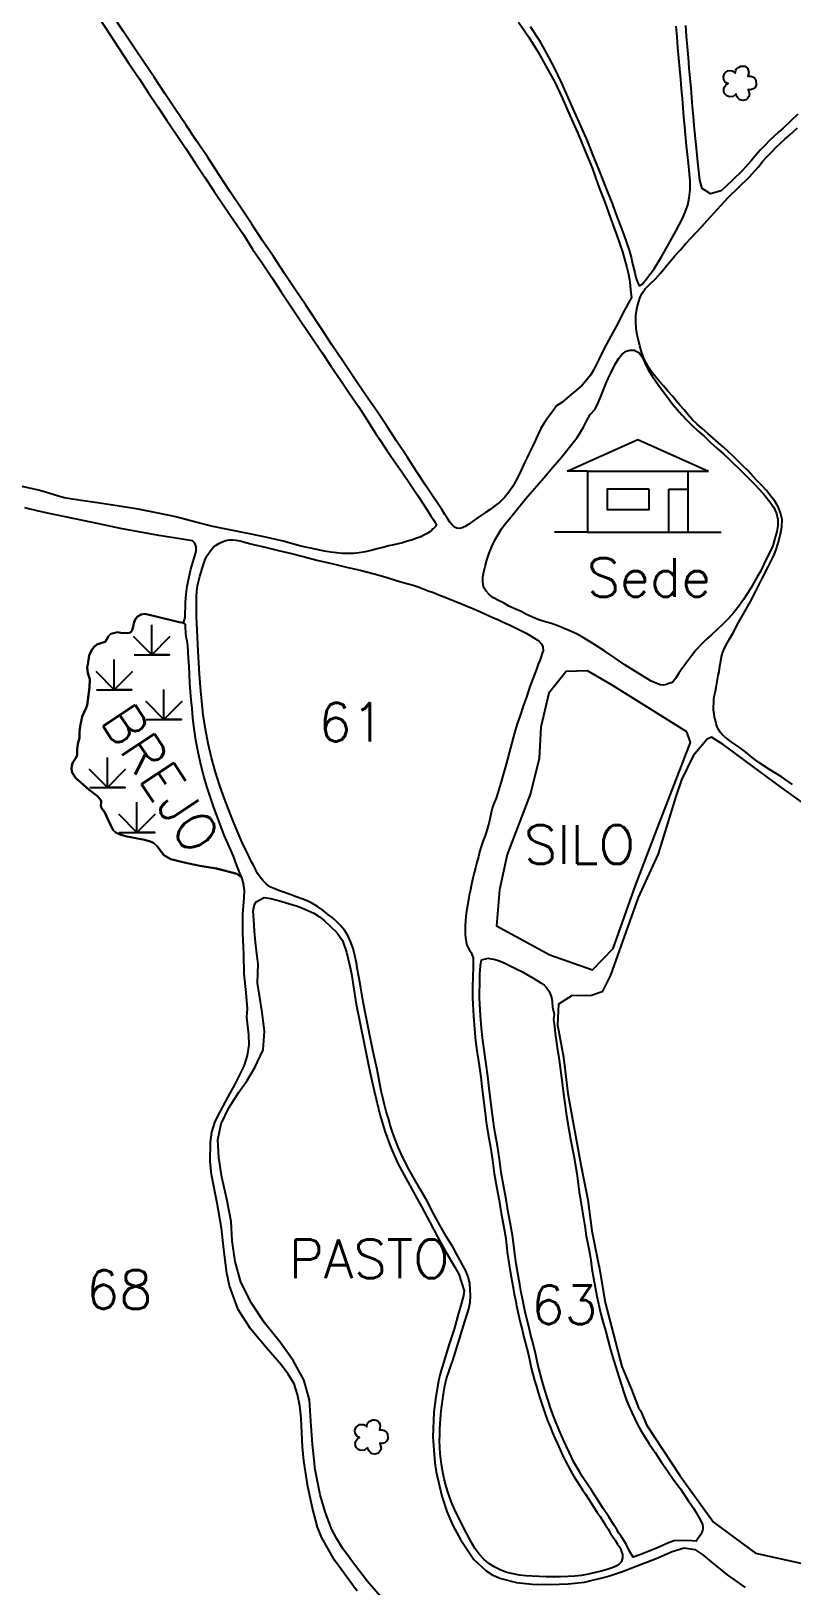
# Model space of a CAD drawing. Extents: x 753852 to 757564, y 7817516 to 7820141.
# Drawn here: x 754925 to 755244, y 7818478 to 7819131 of the extents above; entities that cross this region are included whole.
import ezdxf

# ---------------------------------------------------------------- set-up
doc = ezdxf.new("R2010")
doc.units = 0
doc.header["$MEASUREMENT"] = 0
doc.linetypes.add('CONTINUO', pattern=[0])
for name, color, linetype in [('0114000435', 1, 'Continuous'), ('_SIMBOLO ARVORE', 118, 'Continuous'), ('_SIMBOLO BREJO', 118, 'Continuous'), ('SEDE', 7, 'Continuous'), ('SILO', 7, 'Continuous'), ('TEXTO_NUN_TAL', 7, 'Continuous')]:
    doc.layers.add(name, color=color, linetype=linetype)
for name, color, linetype, lineweight in [('0114000435056', 5, 'Continuous', 25), ('0114000435058', 5, 'Continuous', 25), ('0114000435059', 5, 'Continuous', 25), ('0114000435060', 5, 'Continuous', 25), ('0114000435061', 5, 'Continuous', 25), ('0114000435062', 5, 'Continuous', 25), ('0114000435063', 5, 'Continuous', 25), ('0114000435068', 5, 'Continuous', 25), ('BREJO', 7, 'Continuous', 25), ('TEXTO_DIVERSOS', 7, 'Continuous', 5)]:
    doc.layers.add(name, color=color, linetype=linetype, lineweight=lineweight)
doc.styles.add('ROMANS', font='romans')
doc.styles.add('Simplex', font='simplex.shx')

# ---------------------------------------------------------------- blocks, each defined once
blk = doc.blocks.new('hgty')
at = {"color": 7, "linetype": 'Continuous'}
for p, q in [((730210.3029, 7819691.0891), (730210.4666, 7819691.162)), ((730210.4666, 7819691.162), (730210.6302, 7819691.0891)), ((730210.3504, 7819691.0891), (730210.3029, 7819691.0891)), ((730210.3504, 7819691.0891), (730210.3504, 7819690.9481)), ((730210.3504, 7819691.0891), (730210.5827, 7819691.0891)), ((730210.5827, 7819690.9481), (730210.5827, 7819691.0891)), ((730210.5827, 7819691.0891), (730210.6302, 7819691.0891)), ((730210.5378, 7819690.9481), (730210.5378, 7819691.0472)), ((730210.5378, 7819691.0472), (730210.5827, 7819691.0472)), ((730210.3504, 7819690.9481), (730210.2739, 7819690.9481)), ((730210.3504, 7819690.9481), (730210.5827, 7819690.9481)), ((730210.5827, 7819690.9481), (730210.6593, 7819690.9481))]:
    blk.add_line(p, q, dxfattribs=at)
blk.add_lwpolyline([(730210.4929, 7819691.0472), (730210.3954, 7819691.0472), (730210.3954, 7819691.0007), (730210.4929, 7819691.0007)], close=True, dxfattribs=at)

msp = doc.modelspace()

# ---------------------------------------------------------------- linework, layer by layer
at = {"layer": '0114000435', "linetype": 'ByBlock'}
for points in [[(755246.92, 7819096.22), (755244.09, 7819093.42), (755240.82, 7819090.39), (755238.86, 7819088.63), (755236.99, 7819086.91), (755235.1, 7819085.13), (755233.18, 7819083.17), (755231.16, 7819081.11), (755229.12, 7819078.86), (755227.36, 7819076.66), (755223.56, 7819072.45), (755219.39, 7819068.37), (755214.81, 7819063.94), (755210.23, 7819062.74), (755206.78, 7819064.99), (755205.73, 7819068.41), (755204.98, 7819076), (755204.18, 7819083.28), (755203.45, 7819091.28), (755203.08, 7819095.4), (755202.7, 7819099.26), (755202.42, 7819103.16), (755202.09, 7819107.16), (755201.76, 7819111.3), (755201.35, 7819115.65), (755200.95, 7819120.06), (755200.53, 7819124.55), (755200.16, 7819129.04), (755199.84, 7819133.43)], [(755072.5, 7818472.05), (755066.01, 7818479.54), (755060.58, 7818486.69), (755055.84, 7818493.14), (755053.08, 7818497.48), (755050.9, 7818501.64), (755048.21, 7818508.75), (755046.18, 7818515.89), (755044.65, 7818522.91), (755043.93, 7818527.22), (755043.69, 7818529.31), (755042.83, 7818537.07), (755042.24, 7818546.83), (755041.59, 7818555.8), (755039.3, 7818564.25), (755034.79, 7818572.41), (755029.19, 7818580.19), (755022.68, 7818588.22), (755017.23, 7818596.51), (755012.72, 7818605.27), (755010.36, 7818614), (755009.1, 7818622.63), (755008.71, 7818630.86), (755006.87, 7818640.22), (755004.76, 7818649.39), (755003.53, 7818657.74), (755003.03, 7818665.11), (755004.42, 7818671.83), (755007.75, 7818678.62), (755011.93, 7818685.23), (755015.36, 7818690.12), (755018.69, 7818695.59), (755022.11, 7818702.95), (755022.75, 7818710.81), (755021.7, 7818718.64), (755020.65, 7818725.83), (755019.75, 7818730.93), (755020.05, 7818739.08), (755019.61, 7818742.15), (755018.92, 7818748.14), (755018.55, 7818752.81), (755018.17, 7818757.57), (755017.98, 7818761.4), (755018.57, 7818764.01), (755019.23, 7818765.15), (755022.58, 7818766.97), (755025.42, 7818766.57), (755029.62, 7818765.41), (755031.86, 7818764.8), (755036.58, 7818763.27), (755038.73, 7818762.52), (755043.52, 7818760.37), (755045.81, 7818758.83), (755047.8, 7818757.27), (755053.18, 7818752.23), (755055.49, 7818748.96), (755057.22, 7818744.02), (755058.64, 7818738.08), (755059.3, 7818734.85), (755060.24, 7818728.46), (755061.31, 7818722.14), (755064.64, 7818705.61), (755065.32, 7818702.11), (755066.61, 7818695.77), (755067.28, 7818692.57), (755068.8, 7818685.7), (755070.54, 7818678.77), (755071.36, 7818675.29), (755073.33, 7818668.77), (755075.78, 7818661.96), (755078.81, 7818655.16), (755082.11, 7818648.99), (755085.42, 7818643.08), (755088.86, 7818636.81), (755092.2, 7818630.54), (755095.51, 7818624.35), (755099.01, 7818618.03), (755102.68, 7818611.59), (755104.42, 7818608.69), (755106.66, 7818601.7), (755106.42, 7818599.76), (755105.18, 7818595.08), (755104.34, 7818592.22), (755102.43, 7818585.61), (755100.42, 7818579.24), (755097.58, 7818569.94), (755096.63, 7818566.83), (755095.83, 7818563.65), (755094.79, 7818557.17), (755093.98, 7818550.73), (755093.47, 7818540.25), (755094.39, 7818529.38), (755094.95, 7818525.61), (755097.27, 7818515.38), (755099.42, 7818508.99), (755101.85, 7818503.04), (755105.06, 7818497.19), (755110.77, 7818488.68), (755115.87, 7818484.04), (755118.78, 7818482.23), (755122.03, 7818480.75), (755128.67, 7818479.06), (755135.3, 7818478.42), (755142.8, 7818478.27), (755150.46, 7818478.59), (755157.24, 7818479.27), (755166.99, 7818481.55), (755173.23, 7818483.74), (755179.05, 7818485.89), (755187.34, 7818489.11), (755194.09, 7818492.09), (755199.23, 7818493.7), (755203.72, 7818493.01), (755207.04, 7818490.7), (755210.55, 7818487.71), (755217.32, 7818482.37), (755224.86, 7818476.97)]]:
    msp.add_lwpolyline(points, dxfattribs=at)
at = {"layer": '0114000435056'}
msp.add_lwpolyline([(755282.66, 7818782.62), (755240.26, 7818813.01), (755215.65, 7818831.27), (755210.64, 7818834.37), (755208.9, 7818833.51), (755202.99, 7818826.57), (755198.11, 7818816.48), (755195.61, 7818809.4), (755188.26, 7818785.36), (755179.84, 7818767.05), (755168.17, 7818734.4), (755164.75, 7818727.37), (755159.79, 7818725.61), (755152.12, 7818725.76), (755146.37, 7818722.17), (755145.86, 7818713.51), (755148.41, 7818699.83), (755150.31, 7818684.55), (755155.7, 7818654.66), (755158.65, 7818639.98), (755160.3, 7818626.83), (755163.3, 7818612.2), (755163.42, 7818611.71), (755166.03, 7818596.81), (755173.01, 7818569.88), (755177.08, 7818560.16), (755179.95, 7818552.56), (755180.91, 7818551.04), (755183.32, 7818545.31), (755197.35, 7818523.99), (755211.45, 7818504.46), (755229.24, 7818491.37), (755249.51, 7818486.86)], dxfattribs=at)
at = {"layer": '0114000435058'}
msp.add_lwpolyline([(755134.43, 7819133.07), (755138.15, 7819127.32), (755141.33, 7819121.76), (755144.4, 7819115.92), (755147.58, 7819109.29), (755150.29, 7819103.17), (755152.91, 7819097.21), (755155.64, 7819091.28), (755158.33, 7819085.03), (755160.85, 7819078.59), (755163.7, 7819071.66), (755166.25, 7819065.25), (755168.88, 7819058.68), (755170.09, 7819055.38), (755171.32, 7819052.05), (755172.54, 7819048.8), (755173.75, 7819045.55), (755174.92, 7819042.3), (755176.02, 7819039.09), (755176.86, 7819036.1), (755177.45, 7819033.36), (755178, 7819031.19), (755178.37, 7819029.61), (755178.75, 7819028.17), (755179.18, 7819026.7), (755179.7, 7819025.37), (755180.26, 7819024.03), (755181.47, 7819024.76), (755182.98, 7819026.47), (755186.51, 7819031.22), (755189.8, 7819036.47), (755192.74, 7819041.72), (755195.67, 7819047), (755198.5, 7819052.33), (755199.65, 7819055.05), (755200.68, 7819057.96), (755201.35, 7819061.03), (755201.74, 7819064.47), (755201.73, 7819068.2), (755201, 7819075.59), (755200.2, 7819082.88), (755199.47, 7819090.92), (755199.1, 7819095.02), (755198.72, 7819098.92), (755198.43, 7819102.85), (755198.11, 7819106.83), (755197.77, 7819110.95), (755197.37, 7819115.29), (755196.97, 7819119.69), (755196.55, 7819124.2), (755196.17, 7819128.73), (755195.85, 7819133.17)], dxfattribs=at)
at = {"layer": '0114000435059'}
msp.add_lwpolyline([(754953.32, 7819136.36), (754957.53, 7819130.02), (754961.5, 7819123.92), (754965.72, 7819117.49), (754969.95, 7819111.21), (754973.85, 7819105.33), (754977.81, 7819099.27), (754981.69, 7819093.58), (754985.61, 7819087.8), (754989.65, 7819081.74), (754993.59, 7819075.7), (754997.47, 7819069.85), (755001.61, 7819063.77), (755005.61, 7819057.67), (755009.8, 7819051.49), (755013.81, 7819045.62), (755017.65, 7819039.52), (755021.84, 7819033.5), (755025.77, 7819027.56), (755029.78, 7819021.58), (755033.92, 7819015.21), (755038.16, 7819008.86), (755042.68, 7819002.39), (755046.9, 7818995.94), (755050.72, 7818990.16), (755054.76, 7818984.26), (755058.51, 7818978.85), (755062.29, 7818973.29), (755066.05, 7818967.4), (755067.89, 7818964.49), (755069.52, 7818961.92), (755071.04, 7818959.63), (755074.01, 7818955.16), (755077.1, 7818950.59), (755080.41, 7818945.9), (755083.66, 7818941.06), (755086.99, 7818936.12), (755090.01, 7818931.53), (755092.62, 7818927.43), (755093.73, 7818925.77), (755094.51, 7818924.56), (755094.99, 7818923.5), (755094.69, 7818922.98), (755093.98, 7818922.27), (755093.51, 7818921.89), (755092.98, 7818921.29), (755092.28, 7818920.68), (755091.17, 7818919.95), (755089.74, 7818919.2), (755088.38, 7818918.54), (755086.8, 7818917.97), (755084.94, 7818917.3), (755082.83, 7818916.72), (755080.69, 7818916.07), (755078.87, 7818915.66), (755077.08, 7818915.2), (755075.03, 7818914.73), (755072.47, 7818914.14), (755070.04, 7818913.54), (755067.56, 7818912.88), (755065.03, 7818912.28), (755062.49, 7818911.79), (755060.1, 7818911.57), (755057.74, 7818911.51), (755055.33, 7818911.6), (755052.98, 7818911.8), (755050.58, 7818912.12), (755047.91, 7818912.61), (755044.76, 7818913.25), (755037.96, 7818914.69), (755030.56, 7818916.7), (755022.59, 7818918.53), (755015.06, 7818920.06), (755007.94, 7818921.45), (755000.98, 7818922.85), (754993.31, 7818924.9), (754985.45, 7818926.92), (754977.33, 7818928.68), (754969.52, 7818930.13), (754961.66, 7818931.45), (754953.52, 7818932.67), (754945.57, 7818933.84), (754941.92, 7818934.39), (754938.49, 7818935.01), (754935.09, 7818935.97), (754931.54, 7818937.09), (754927.74, 7818938.11), (754919.61, 7818939.94)], dxfattribs=at)
at = {"layer": '0114000435060'}
msp.add_lwpolyline([(755129.52, 7819134.88), (755133.8, 7819128.63), (755137.78, 7819122.28), (755141.44, 7819115.71), (755144.73, 7819109.65), (755147.84, 7819103.09), (755151.07, 7819095.64), (755154.45, 7819088.17), (755157.62, 7819080.71), (755160.47, 7819073.66), (755163.03, 7819066.3), (755165.81, 7819059.18), (755168.22, 7819052.47), (755170.78, 7819045.64), (755173.28, 7819038.35), (755175.09, 7819031.78), (755175.74, 7819029.01), (755176.22, 7819026.54), (755176.49, 7819024.19), (755176.61, 7819022.42), (755177.04, 7819019.2), (755175.73, 7819016.97), (755174.61, 7819014.87), (755173.55, 7819012.83), (755171.28, 7819008.2), (755168.32, 7819002.88), (755165.6, 7818997.77), (755163.24, 7818993.04), (755161.05, 7818988.6), (755159.77, 7818986.53), (755158.15, 7818984.4), (755156.23, 7818982.36), (755154.05, 7818980.41), (755151.86, 7818978.52), (755149.7, 7818976.76), (755147.68, 7818975.09), (755145.45, 7818973.58), (755143.9, 7818971.35), (755142.09, 7818969.06), (755140.43, 7818966.57), (755138.96, 7818964.03), (755137.68, 7818961.5), (755136.52, 7818958.98), (755135.36, 7818956.54), (755134.15, 7818954.07), (755132.96, 7818951.6), (755131.79, 7818949.09), (755130.63, 7818946.63), (755129.5, 7818944.23), (755128.3, 7818941.88), (755126.96, 7818939.54), (755125.45, 7818937.27), (755123.7, 7818935.14), (755121.68, 7818933.2), (755119.63, 7818931.54), (755117.6, 7818930.11), (755115.62, 7818928.74), (755113.6, 7818927.38), (755111.74, 7818926.15), (755110.11, 7818924.99), (755108.64, 7818923.92), (755107.1, 7818922.95), (755105.88, 7818922.35), (755104.65, 7818922.12), (755103.63, 7818922.22), (755102.66, 7818922.63), (755101.56, 7818923.57), (755100.64, 7818924.79), (755099.62, 7818926.26), (755098.5, 7818927.99), (755097.21, 7818930.06), (755095.57, 7818932.58), (755093.76, 7818935.27), (755092.1, 7818937.69), (755090.4, 7818940.26), (755086.59, 7818946.05), (755082.64, 7818952.12), (755078.36, 7818958.66), (755074.29, 7818964.94), (755070.06, 7818971.23), (755065.25, 7818978.22), (755060.61, 7818985.08), (755055.73, 7818992.32), (755051.07, 7818999.3), (755046.65, 7819005.99), (755040.05, 7819015.93), (755035.65, 7819022.47), (755031.18, 7819029.21), (755026.43, 7819036.33), (755021.76, 7819043.24), (755017.43, 7819049.93), (755012.86, 7819056.74), (755008.27, 7819063.62), (755003.45, 7819070.88), (754998.75, 7819078.21), (754994.17, 7819085.01), (754989.79, 7819091.58), (754985.32, 7819098.21), (754980.79, 7819104.93), (754976.25, 7819111.7), (754972.13, 7819117.95), (754967.83, 7819124.33), (754963.27, 7819131.07), (754958.62, 7819138.12)], dxfattribs=at)
at = {"layer": '0114000435061'}
msp.add_lwpolyline([(755010.76, 7818917.19), (755012.41, 7818916.82), (755014.23, 7818916.35), (755018.15, 7818915.38), (755023, 7818914.19), (755028.58, 7818912.85), (755034.08, 7818911.58), (755039.47, 7818910.17), (755044.75, 7818908.76), (755048.45, 7818907.89), (755052.12, 7818907.02), (755057.22, 7818905.88), (755062.99, 7818904.56), (755068.83, 7818903.02), (755074.23, 7818901.43), (755079.12, 7818899.94), (755083.11, 7818898.82), (755085.16, 7818898.23), (755087.31, 7818897.52), (755089.45, 7818896.78), (755091.6, 7818895.92), (755093.8, 7818895.1), (755095.99, 7818894.22), (755098.22, 7818893.32), (755100.6, 7818892.36), (755103.19, 7818891.34), (755107.98, 7818889.36), (755111.94, 7818887.69), (755115.35, 7818886.17), (755118.95, 7818884.57), (755120.79, 7818883.77), (755122.57, 7818883.01), (755124.33, 7818882.18), (755126.04, 7818881.42), (755127.7, 7818880.58), (755129.38, 7818879.78), (755131.06, 7818878.9), (755132.74, 7818878.01), (755134.4, 7818877.12), (755135.96, 7818876.18), (755137.33, 7818875.29), (755138.4, 7818874.47), (755139.14, 7818873.58), (755139.82, 7818872.38), (755139.9, 7818870.69), (755139.51, 7818869.61), (755139.11, 7818868.22), (755138.49, 7818866.64), (755137.84, 7818865.05), (755137.24, 7818863.33), (755135.83, 7818859.56), (755134.31, 7818855.67), (755132.97, 7818851.63), (755131.51, 7818847.46), (755130.17, 7818843.49), (755128.98, 7818840.01), (755127.81, 7818836.2), (755126.66, 7818832.01), (755125.42, 7818827.19), (755124.35, 7818823.04), (755123.24, 7818819.16), (755122.07, 7818815.13), (755120.86, 7818811.02), (755120.14, 7818808.76), (755119.34, 7818806.82), (755118.65, 7818804.98), (755118.04, 7818802.69), (755117.57, 7818800.55), (755117.16, 7818798.65), (755116.67, 7818796.75), (755116.12, 7818794.74), (755115.35, 7818792.61), (755114.55, 7818790.53), (755113.79, 7818788.46), (755113.17, 7818786.19), (755112.63, 7818784.08), (755112.01, 7818781.67), (755111.41, 7818779.42), (755110.89, 7818777.4), (755110.34, 7818775.11), (755109.79, 7818772.63), (755109.3, 7818770.22), (755108.82, 7818768.01), (755108.43, 7818765.96), (755108.04, 7818763.66), (755107.7, 7818761.23), (755107.42, 7818759.13), (755107.17, 7818757.14), (755107.08, 7818755.21), (755107.08, 7818753.42), (755107.15, 7818751.67), (755107.27, 7818749.97), (755107.46, 7818748.39), (755107.8, 7818746.95), (755108.42, 7818745.79), (755108.95, 7818744.8), (755109.58, 7818743.83), (755110.06, 7818742.71), (755110.44, 7818741.56), (755110.52, 7818740.11), (755110.48, 7818738.38), (755110.39, 7818736.62), (755110.28, 7818734.9), (755110.27, 7818732.76), (755110.24, 7818730.21), (755110.17, 7818727.46), (755110.14, 7818724.75), (755110.25, 7818722.09), (755110.55, 7818717.13), (755111.03, 7818711.84), (755111.48, 7818706.58), (755112.17, 7818701.64), (755112.91, 7818696.44), (755113.63, 7818691.53), (755114.19, 7818686.29), (755114.88, 7818680.83), (755115.58, 7818675.27), (755115.97, 7818672.59), (755116.32, 7818670.06), (755116.71, 7818667.37), (755117.7, 7818662.07), (755118.56, 7818656.62), (755119.26, 7818650.94), (755120.32, 7818645.55), (755121.43, 7818639.61), (755122.27, 7818634.26), (755123.25, 7818629.14), (755124.18, 7818623.64), (755124.82, 7818617.95), (755125.6, 7818612.58), (755126.02, 7818609.99), (755126.43, 7818607.59), (755126.81, 7818605.28), (755127.21, 7818602.91), (755127.74, 7818600.32), (755128.21, 7818597.82), (755128.69, 7818595.34), (755129.2, 7818592.83), (755129.76, 7818590.32), (755130.42, 7818587.88), (755131.06, 7818585.42), (755131.67, 7818582.81), (755132.32, 7818580.13), (755133.03, 7818577.42), (755133.72, 7818574.76), (755134.29, 7818572.04), (755134.88, 7818569.33), (755135.51, 7818566.68), (755136.27, 7818564.03), (755137.07, 7818561.45), (755137.84, 7818558.88), (755138.62, 7818556.31), (755139.42, 7818553.76), (755140.26, 7818551.18), (755141.12, 7818548.72), (755142.02, 7818546.43), (755142.91, 7818544.2), (755143.81, 7818541.96), (755144.83, 7818539.68), (755145.91, 7818537.38), (755147.01, 7818534.91), (755148.05, 7818532.56), (755149.13, 7818530.37), (755150.2, 7818528.3), (755151.41, 7818526.14), (755152.7, 7818523.94), (755153.94, 7818521.91), (755155.21, 7818519.99), (755156.48, 7818518.08), (755157.7, 7818516.2), (755158.91, 7818514.3), (755160.15, 7818512.33), (755161.4, 7818510.4), (755162.62, 7818508.55), (755163.8, 7818506.76), (755164.96, 7818505), (755166.08, 7818503.2), (755167.18, 7818501.5), (755168.26, 7818499.72), (755169.23, 7818498.22), (755170.16, 7818496.85), (755171.21, 7818495.26), (755171.99, 7818494.07), (755172.54, 7818492.99), (755172.88, 7818492.01), (755173.21, 7818490.91), (755173.29, 7818489.5), (755172.85, 7818487.91), (755171.63, 7818486.56), (755170.37, 7818485.87), (755168.55, 7818485.12), (755166.79, 7818484.51), (755164.34, 7818483.84), (755161.88, 7818483.26), (755159.01, 7818482.62), (755156.04, 7818482.07), (755153.2, 7818481.69), (755150.31, 7818481.54), (755147.2, 7818481.48), (755144.15, 7818481.5), (755141.22, 7818481.53), (755138.15, 7818481.6), (755135.24, 7818481.69), (755132.65, 7818481.89), (755129.98, 7818482.19), (755127.33, 7818482.7), (755124.67, 7818483.32), (755122.05, 7818484.25), (755119.51, 7818485.5), (755117.1, 7818487.06), (755114.91, 7818488.87), (755112.97, 7818490.94), (755111.34, 7818493.22), (755109.91, 7818495.68), (755108.49, 7818498.31), (755106.98, 7818501.05), (755105.48, 7818503.99), (755104.06, 7818506.9), (755102.62, 7818509.95), (755101.25, 7818513.17), (755100.12, 7818516.41), (755099.14, 7818519.45), (755098.32, 7818522.7), (755097.6, 7818526.21), (755097.04, 7818529.85), (755096.64, 7818533.12), (755096.38, 7818536.02), (755096.35, 7818538.65), (755096.43, 7818541.17), (755096.47, 7818543.84), (755096.82, 7818549.55), (755097.13, 7818552.33), (755097.54, 7818555.24), (755097.97, 7818558.41), (755098.48, 7818561.67), (755099.27, 7818564.81), (755100.25, 7818567.68), (755101.08, 7818570.15), (755101.88, 7818572.44), (755103.56, 7818577.85), (755105.25, 7818583.35), (755106.93, 7818588.72), (755107.82, 7818591.38), (755108.58, 7818594.1), (755109.14, 7818596.85), (755109.36, 7818599.59), (755109.25, 7818602.25), (755109, 7818604.94), (755108.38, 7818607.55), (755107.37, 7818610.02), (755106.11, 7818612.38), (755104.82, 7818614.75), (755103.49, 7818617.18), (755102.01, 7818619.81), (755099.29, 7818624.41), (755096.46, 7818629.29), (755093.96, 7818633.87), (755091.07, 7818639.31), (755088.09, 7818644.61), (755085.36, 7818649.33), (755082.73, 7818654.04), (755080.17, 7818659.25), (755078.93, 7818662.07), (755077.74, 7818664.95), (755076.72, 7818667.92), (755075.76, 7818670.93), (755074.83, 7818674.06), (755073.93, 7818676.98), (755073.19, 7818679.89), (755072.5, 7818682.77), (755071.8, 7818685.66), (755071.18, 7818688.61), (755070.06, 7818694.66), (755068.74, 7818700.83), (755067.63, 7818706.13), (755066.43, 7818711.82), (755065.16, 7818718.07), (755063.95, 7818724.73), (755062.94, 7818730.72), (755062.35, 7818733.66), (755061.77, 7818736.63), (755061.42, 7818739.52), (755060.67, 7818742.58), (755059.93, 7818745.56), (755058.93, 7818748.48), (755057.69, 7818751.05), (755056.29, 7818753.21), (755054.62, 7818755.24), (755052.85, 7818757), (755051.1, 7818758.58), (755049.27, 7818760.04), (755047.22, 7818761.6), (755045.01, 7818763.13), (755042.88, 7818764.39), (755040.67, 7818765.51), (755038.35, 7818766.47), (755036.07, 7818767.24), (755033.56, 7818768.2), (755031.17, 7818769.03), (755029.05, 7818769.82), (755027.01, 7818770.58), (755025, 7818771.49), (755023.44, 7818772.71), (755022.09, 7818773.92), (755020.85, 7818775.53), (755019.8, 7818777.06), (755019.02, 7818778.56), (755018.17, 7818780.23), (755017.43, 7818781.74), (755016.52, 7818783.43), (755015.83, 7818785), (755013.65, 7818789.37), (755011.2, 7818794.97), (755008.98, 7818800.4), (755007.97, 7818803.03), (755005.93, 7818808.38), (755003.9, 7818813.89), (755002.07, 7818819.62), (755000.4, 7818825.64), (754999, 7818831.76), (754997.85, 7818837.75), (754996.94, 7818843.71), (754996.3, 7818849.41), (754995.77, 7818855.45), (754995.43, 7818860.85), (754995.09, 7818865.58), (754994.88, 7818870.51), (754994.54, 7818876.42), (754994.25, 7818882.33), (754994.15, 7818885.14), (754994.1, 7818887.89), (754994.07, 7818890.7), (754994.11, 7818893.4), (754994.25, 7818895.76), (754994.56, 7818898.03), (754995.05, 7818900.19), (754995.55, 7818902.01), (754996.04, 7818903.67), (754996.47, 7818905.29), (754997.03, 7818906.94), (754997.65, 7818908.56), (754998.37, 7818910.27), (754999.25, 7818911.77), (755000.24, 7818913.16), (755001.32, 7818914.28), (755002.33, 7818915.11), (755003.5, 7818915.81), (755004.87, 7818916.47), (755006.48, 7818916.99), (755007.82, 7818917.29), (755009.37, 7818917.3)], close=True, dxfattribs=at)
at = {"layer": '0114000435062'}
msp.add_lwpolyline([(755244.69, 7818814.54), (755240.06, 7818817.64), (755235.11, 7818820.84), (755230.64, 7818823.79), (755227.77, 7818825.88), (755225.12, 7818828.1), (755222.27, 7818830.22), (755219.01, 7818832.47), (755216.37, 7818834.43), (755215.23, 7818835.48), (755214.39, 7818836.52), (755213.67, 7818837.61), (755213.11, 7818838.76), (755212.64, 7818840.03), (755212.3, 7818841.37), (755212, 7818842.77), (755211.75, 7818844.19), (755211.56, 7818845.68), (755211.53, 7818847.2), (755211.62, 7818848.72), (755211.72, 7818850.3), (755211.9, 7818851.96), (755212.33, 7818853.68), (755212.67, 7818855.25), (755212.98, 7818856.88), (755213.25, 7818858.55), (755213.54, 7818860.24), (755213.86, 7818861.8), (755214.1, 7818863.4), (755214.31, 7818864.94), (755214.58, 7818866.39), (755214.92, 7818868.21), (755215.43, 7818870.03), (755216.11, 7818871.84), (755217.25, 7818873.86), (755218.37, 7818875.81), (755219.63, 7818877.94), (755222.09, 7818882.57), (755224.63, 7818887.18), (755227.05, 7818891.43), (755229.44, 7818895.97), (755232, 7818901.03), (755234.5, 7818906.02), (755237, 7818911.07), (755238.03, 7818913.71), (755238.84, 7818916.51), (755239.66, 7818919.66), (755240.21, 7818922.8), (755240.33, 7818925.79), (755239.69, 7818928.59), (755238.68, 7818931.2), (755237.3, 7818933.5), (755235.68, 7818935.71), (755233.77, 7818937.97), (755231.81, 7818940.14), (755230, 7818942.03), (755228.08, 7818944.08), (755226.04, 7818946.24), (755224.06, 7818948.26), (755221.95, 7818950.3), (755219.73, 7818952.43), (755217.64, 7818954.4), (755215.69, 7818956.25), (755213.61, 7818958.1), (755211.44, 7818959.97), (755209.09, 7818961.98), (755206.73, 7818964.05), (755204.64, 7818965.95), (755202.71, 7818967.78), (755200.84, 7818969.81), (755199.12, 7818971.89), (755197.51, 7818973.79), (755195.88, 7818975.74), (755194.23, 7818977.7), (755192.34, 7818979.81), (755190.45, 7818981.99), (755188.84, 7818983.88), (755187.39, 7818985.48), (755185.95, 7818987.27), (755184.44, 7818989.46), (755183.15, 7818991.69), (755182.14, 7818993.9), (755181.24, 7818996.38), (755180.48, 7818998.88), (755179.94, 7819001.16), (755179.45, 7819003.44), (755179.04, 7819006.12), (755178.86, 7819008.89), (755178.92, 7819011.49), (755179.25, 7819014.34), (755179.91, 7819017.11), (755180.68, 7819019.23), (755181.59, 7819020.96), (755182.83, 7819022.78), (755184.89, 7819024.87), (755187.1, 7819027.05), (755189.17, 7819029.35), (755191.16, 7819031.7), (755195.25, 7819036.66), (755197.45, 7819039.11), (755199.78, 7819041.69), (755202.12, 7819044.18), (755204.4, 7819046.58), (755206.67, 7819049.02), (755208.84, 7819051.45), (755213.17, 7819056.27), (755217.67, 7819061.14), (755222.18, 7819065.5), (755226.45, 7819069.68), (755230.41, 7819074.07), (755232.17, 7819076.26), (755234.07, 7819078.37), (755236.03, 7819080.36), (755237.9, 7819082.27), (755239.72, 7819083.98), (755241.55, 7819085.67), (755243.52, 7819087.44), (755246.85, 7819090.53)], dxfattribs=at)
at = {"layer": '0114000435063'}
msp.add_lwpolyline([(755116.81, 7818741.44), (755118.04, 7818741.26), (755119.1, 7818741.06), (755120.17, 7818740.78), (755121.36, 7818740.37), (755123.17, 7818739.63), (755127.19, 7818737.69), (755129.1, 7818736.77), (755130.9, 7818735.86), (755132.6, 7818734.96), (755135.98, 7818732.96), (755138.9, 7818731.17), (755140.29, 7818730.12), (755141.44, 7818728.91), (755142.22, 7818727.76), (755142.87, 7818726.48), (755143.34, 7818724.97), (755143.65, 7818723.18), (755143.85, 7818720.91), (755144.45, 7818717.99), (755144.28, 7818715.65), (755144.61, 7818712.79), (755144.98, 7818709.85), (755145.29, 7818706.9), (755145.81, 7818703.78), (755146.3, 7818700.61), (755146.75, 7818697.61), (755147.18, 7818694.38), (755147.57, 7818691.2), (755148.73, 7818682.43), (755149.1, 7818679.43), (755149.58, 7818676.13), (755150.09, 7818672.74), (755151.4, 7818665.48), (755152.72, 7818658.38), (755153.98, 7818650.95), (755155.07, 7818643.28), (755156.36, 7818635.54), (755157.49, 7818628.04), (755158.01, 7818624.69), (755158.64, 7818621.43), (755159.34, 7818617.97), (755159.91, 7818614.6), (755160.41, 7818610.98), (755161.03, 7818607), (755161.75, 7818603.14), (755162.46, 7818599.43), (755164.04, 7818592.49), (755164.95, 7818588.83), (755166.13, 7818584.98), (755167.11, 7818581.24), (755168.05, 7818577.49), (755169.04, 7818574.02), (755171.04, 7818567.82), (755173.79, 7818558.9), (755174.8, 7818556), (755175.87, 7818553.34), (755177.12, 7818550.49), (755178.39, 7818547.85), (755179.62, 7818545.5), (755181.03, 7818543.01), (755182.41, 7818540.73), (755184.49, 7818537.38), (755186.93, 7818533.65), (755189.52, 7818529.84), (755192.14, 7818526.08), (755194.83, 7818522.12), (755197.59, 7818518.4), (755201.05, 7818513.27), (755202.22, 7818511.58), (755203.06, 7818510.27), (755203.93, 7818508.89), (755205.68, 7818506.03), (755206.37, 7818504.76), (755206.89, 7818503.49), (755207.1, 7818502.46), (755207.03, 7818501.61), (755206.84, 7818500.87), (755206.63, 7818500.2), (755206.16, 7818499.29), (755205.71, 7818498.71), (755204.22, 7818496.4), (755200.78, 7818496.73), (755194.91, 7818496.65), (755192.57, 7818495.79), (755188.24, 7818493.83), (755185.81, 7818492.8), (755180.51, 7818490.66), (755177.76, 7818489.67), (755176.21, 7818492.28), (755174.89, 7818494.98), (755174.58, 7818495.58), (755172.66, 7818498.52), (755171.73, 7818499.87), (755170.8, 7818501.31), (755169.72, 7818503.09), (755168.62, 7818504.8), (755167.49, 7818506.62), (755165.12, 7818510.2), (755162.67, 7818513.96), (755160.22, 7818517.82), (755158.99, 7818519.72), (755156.47, 7818523.53), (755155.27, 7818525.48), (755154.01, 7818527.62), (755152.85, 7818529.72), (755151.8, 7818531.73), (755150.77, 7818533.83), (755148.64, 7818538.63), (755147.55, 7818540.93), (755146.58, 7818543.13), (755144.81, 7818547.54), (755143.94, 7818549.76), (755143.11, 7818552.14), (755142.28, 7818554.67), (755141.49, 7818557.19), (755139.94, 7818562.33), (755139.14, 7818564.89), (755138.42, 7818567.44), (755137.8, 7818570), (755136.64, 7818575.45), (755135.23, 7818580.87), (755134.58, 7818583.51), (755133.97, 7818586.14), (755132.68, 7818591.03), (755132.14, 7818593.45), (755131.16, 7818598.39), (755130.69, 7818600.9), (755130.16, 7818603.46), (755128.56, 7818613.04), (755127.8, 7818618.33), (755127.15, 7818624.06), (755126.2, 7818629.67), (755125.23, 7818634.78), (755124.39, 7818640.11), (755123.26, 7818646.12), (755122.23, 7818651.42), (755121.53, 7818657.04), (755120.66, 7818662.58), (755119.67, 7818667.87), (755119.29, 7818670.49), (755118.56, 7818675.67), (755117.17, 7818686.64), (755116.61, 7818691.91), (755115.88, 7818696.87), (755114.46, 7818706.92), (755114.02, 7818712.1), (755113.54, 7818717.36), (755113.25, 7818722.24), (755113.14, 7818724.8), (755113.16, 7818727.4), (755113.23, 7818730.15), (755113.27, 7818732.73), (755113.28, 7818734.8), (755113.39, 7818736.45), (755113.48, 7818738.27), (755113.48, 7818738.5), (755113.97, 7818740.85), (755116.79, 7818741.44)], close=True, dxfattribs=at)
at = {"layer": '0114000435068', "linetype": 'ByBlock'}
msp.add_lwpolyline([(755061.68, 7818475.48), (755052.15, 7818488.53), (755046.76, 7818497.85), (755044.97, 7818502.33), (755042.9, 7818510.3), (755040.93, 7818519.41), (755039.24, 7818530.16), (755038.72, 7818536.13), (755038.06, 7818548.12), (755037.51, 7818553.35), (755036.56, 7818558.12), (755035.12, 7818562.57), (755032.72, 7818566.71), (755029.79, 7818570.42), (755023.36, 7818577.79), (755016.82, 7818585.64), (755011.65, 7818593.82), (755007.94, 7818603.81), (755006.9, 7818609.07), (755005.66, 7818619.02), (755004.56, 7818628.07), (755002.79, 7818638.52), (755000.38, 7818650.55), (754999.85, 7818655.97), (754999.97, 7818664.19), (755000.53, 7818668.38), (755001.9, 7818672.77), (755004.1, 7818676.95), (755006.29, 7818681.09), (755008.27, 7818684.76), (755010.18, 7818688.24), (755012.11, 7818691.93), (755014.11, 7818696.08), (755015.51, 7818700.61), (755016.25, 7818705.1), (755016.09, 7818709.32), (755015.29, 7818716.71), (755015.59, 7818720.18), (755015.05, 7818727.1), (755014.14, 7818734.9), (755013.99, 7818743.14), (755013.64, 7818751.94), (755013.59, 7818759.99), (755014.19, 7818766.89), (755014.23, 7818769.99), (755013.91, 7818772.93), (755013.13, 7818775.4), (755011.07, 7818776.97), (755002.55, 7818779.1), (754995.57, 7818780.26), (754988.86, 7818781.76), (754983.39, 7818783.03), (754980.37, 7818784.81), (754977.63, 7818788.55), (754976.08, 7818789.97), (754974.18, 7818790.6), (754972.22, 7818791.16), (754964.21, 7818792.75), (754962.07, 7818793.44), (754959.98, 7818794.42), (754959.14, 7818795.3), (754957.93, 7818797.55), (754956.76, 7818799.89), (754955.76, 7818802.39), (754954.98, 7818803.49), (754954.22, 7818804.5), (754953.85, 7818805.74), (754954.09, 7818806.93), (754954, 7818807.72), (754952.48, 7818809.59), (754948.98, 7818812.29), (754945.48, 7818815.27), (754943.38, 7818817.13), (754941.85, 7818819.55), (754941.52, 7818820.94), (754941.67, 7818822.4), (754942.1, 7818823.77), (754943.46, 7818825.86), (754943.88, 7818826.9), (754943.94, 7818829.16), (754944.27, 7818831.51), (754944.86, 7818834.11), (754944.96, 7818836.54), (754945.23, 7818839.06), (754945.72, 7818841.65), (754946.08, 7818842.99), (754947.69, 7818846.64), (754948.1, 7818847.88), (754949.16, 7818855.2), (754949.27, 7818858.81), (754948.39, 7818861.24), (754948.19, 7818863.72), (754948.39, 7818864.96), (754949, 7818868.74), (754950.16, 7818871.13), (754951.09, 7818872.35), (754952.2, 7818873.29), (754954.71, 7818874.16), (754955.69, 7818874.4), (754956.43, 7818875.5), (754957.12, 7818876.77), (754958.1, 7818877.79), (754960.91, 7818878.46), (754962.34, 7818878.18), (754965.08, 7818878.04), (754966.31, 7818878.37), (754967.11, 7818879.36), (754967.53, 7818880.75), (754967.79, 7818882.32), (754968.37, 7818883.82), (754969.33, 7818885.14), (754970.78, 7818885.99), (754972.34, 7818886.19), (754977.19, 7818885.04), (754986.88, 7818882.7), (754988.68, 7818882.45), (754989.39, 7818884.6), (754989.45, 7818890.96), (754989.75, 7818894.42), (754990.19, 7818897.86), (754991.78, 7818905.04), (754993.48, 7818910.6), (754993.93, 7818912.6), (754993.99, 7818914.32), (754993.46, 7818915.85), (754992.39, 7818916.9), (754988.02, 7818917.53), (754978.24, 7818919.14), (754962.16, 7818922.11), (754953.04, 7818923.97), (754932.12, 7818928.44), (754927.63, 7818929.36), (754921.93, 7818930.78)], dxfattribs=at)
at = {"layer": '_SIMBOLO ARVORE', "linetype": 'CONTINUO'}
for points in [[(755221.02, 7819104.73, 0), (755219.77, 7819103.68, 0), (755218.19, 7819103.5, 0), (755217.06, 7819103.94, 0), (755216.26, 7819104.72, 0), (755215.93, 7819105.63, 0), (755215.84, 7819106.96, 0), (755216.27, 7819107.8, 0), (755216.72, 7819108.42, 0), (755217.64, 7819109.04, 0), (755217.06, 7819109.22, 0), (755216.48, 7819109.69, 0), (755215.81, 7819110.75, 0), (755215.69, 7819112.02, 0), (755216.17, 7819113.33, 0), (755216.69, 7819113.8, 0), (755217.61, 7819114.37, 0), (755218.59, 7819114.5, 0), (755219.37, 7819114.39, 0), (755219.99, 7819114.1, 0), (755220.67, 7819113.5, 0), (755220.87, 7819114.65, 0), (755221.04, 7819115.11, 0), (755221.55, 7819115.75, 0), (755222.3, 7819116.03, 0), (755223.03, 7819116.36, 0), (755223.86, 7819116.43, 0), (755224.64, 7819116.32, 0), (755225.27, 7819115.98, 0), (755225.75, 7819115.48, 0), (755226.16, 7819114.66, 0), (755226.32, 7819113.75, 0), (755225.94, 7819112.14, 0), (755227.08, 7819112.16, 0), (755228.01, 7819111.93, 0), (755228.89, 7819111.23, 0), (755229.38, 7819110.67, 0), (755229.52, 7819108.45, 0), (755228.97, 7819107.45, 0), (755228.25, 7819106.79, 0), (755227.11, 7819106.49, 0), (755226.11, 7819106.57, 0), (755226.64, 7819104.5, 0), (755226.4, 7819103.61, 0), (755225.8, 7819102.77, 0), (755225.14, 7819102.24, 0), (755224.2, 7819102.01, 0), (755223.26, 7819102.07, 0), (755222.57, 7819102.26, 0), (755221.77, 7819103.05, 0), (755221.22, 7819103.76, 0), (755221.05, 7819104.83, 0)], [(755066.08, 7818535.78, 0), (755064.83, 7818534.73, 0), (755063.25, 7818534.55, 0), (755062.12, 7818534.99, 0), (755061.32, 7818535.78, 0), (755060.99, 7818536.68, 0), (755060.9, 7818538.01, 0), (755061.33, 7818538.85, 0), (755061.79, 7818539.47, 0), (755062.7, 7818540.09, 0), (755062.12, 7818540.27, 0), (755061.55, 7818540.75, 0), (755060.87, 7818541.81, 0), (755060.75, 7818543.07, 0), (755061.24, 7818544.38, 0), (755061.75, 7818544.85, 0), (755062.68, 7818545.42, 0), (755063.65, 7818545.55, 0), (755064.43, 7818545.44, 0), (755065.05, 7818545.16, 0), (755065.73, 7818544.55, 0), (755065.93, 7818545.71, 0), (755066.1, 7818546.17, 0), (755066.61, 7818546.81, 0), (755067.36, 7818547.08, 0), (755068.1, 7818547.41, 0), (755068.92, 7818547.48, 0), (755069.7, 7818547.37, 0), (755070.34, 7818547.04, 0), (755070.81, 7818546.53, 0), (755071.22, 7818545.71, 0), (755071.38, 7818544.81, 0), (755071.01, 7818543.19, 0), (755072.14, 7818543.21, 0), (755073.08, 7818542.98, 0), (755073.96, 7818542.29, 0), (755074.45, 7818541.73, 0), (755074.58, 7818539.5, 0), (755074.03, 7818538.51, 0), (755073.31, 7818537.84, 0), (755072.17, 7818537.54, 0), (755071.17, 7818537.63, 0), (755071.7, 7818535.55, 0), (755071.46, 7818534.66, 0), (755070.86, 7818533.82, 0), (755070.2, 7818533.29, 0), (755069.26, 7818533.06, 0), (755068.33, 7818533.12, 0), (755067.63, 7818533.32, 0), (755066.83, 7818534.1, 0), (755066.28, 7818534.81, 0), (755066.12, 7818535.89, 0)]]:
    msp.add_polyline3d(points, dxfattribs=at)
at = {"layer": '_SIMBOLO BREJO', "linetype": 'CONTINUO'}
for points in [[(754967.87, 7818868.95, 0), (754982.75, 7818868.95, 0), (754975.31, 7818868.95, 0), (754967.79, 7818876.47, 0), (754975.31, 7818868.95, 0), (754982.82, 7818876.47, 0), (754975.31, 7818868.95, 0), (754975.31, 7818881.59, 0)], [(754952.11, 7818854.31, 0), (754966.99, 7818854.31, 0), (754959.55, 7818854.31, 0), (754952.03, 7818861.83, 0), (754959.55, 7818854.31, 0), (754967.07, 7818861.83, 0), (754959.55, 7818854.31, 0), (754959.55, 7818866.95, 0)], [(754972.97, 7818841.83, 0), (754987.85, 7818841.83, 0), (754980.41, 7818841.83, 0), (754972.89, 7818849.35, 0), (754980.41, 7818841.83, 0), (754987.93, 7818849.35, 0), (754980.41, 7818841.83, 0), (754980.41, 7818854.47, 0)], [(754949.22, 7818813.22, 0), (754964.1, 7818813.22, 0), (754956.66, 7818813.22, 0), (754949.15, 7818820.73, 0), (754956.66, 7818813.22, 0), (754964.18, 7818820.73, 0), (754956.66, 7818813.22, 0), (754956.66, 7818825.86, 0)], [(754961.65, 7818794.36, 0), (754976.53, 7818794.36, 0), (754969.09, 7818794.36, 0), (754961.57, 7818801.88, 0), (754969.09, 7818794.36, 0), (754976.61, 7818801.88, 0), (754969.09, 7818794.36, 0), (754969.09, 7818807.01, 0)]]:
    msp.add_polyline3d(points, dxfattribs=at)
at = {"layer": 'BREJO', "linetype": 'ByBlock'}
msp.add_lwpolyline([(754992.24, 7818846.35), (754991.92, 7818849.99), (754991.63, 7818853.46), (754991.37, 7818857.12), (754991.14, 7818860.81), (754990.97, 7818864.25), (754990.77, 7818867.39), (754990.62, 7818870.29), (754990.43, 7818872.87), (754990.13, 7818874.92), (754989.77, 7818876.54), (754989.57, 7818878.18), (754989.49, 7818880.76), (754989.46, 7818881.73), (754988.68, 7818882.45), (754986.88, 7818882.7), (754977.19, 7818885.04), (754972.34, 7818886.19), (754970.78, 7818885.99), (754969.33, 7818885.14), (754968.37, 7818883.82), (754967.79, 7818882.32), (754967.53, 7818880.75), (754967.11, 7818879.36), (754966.31, 7818878.37), (754965.08, 7818878.04), (754962.34, 7818878.18), (754960.91, 7818878.46), (754958.1, 7818877.79), (754957.12, 7818876.77), (754956.43, 7818875.5), (754955.69, 7818874.4), (754954.71, 7818874.16), (754952.2, 7818873.29), (754951.09, 7818872.35), (754950.16, 7818871.13), (754949, 7818868.74), (754948.39, 7818864.96), (754948.19, 7818863.72), (754948.39, 7818861.24), (754949.27, 7818858.81), (754949.16, 7818855.2), (754948.1, 7818847.88), (754947.69, 7818846.64), (754946.08, 7818842.99), (754945.72, 7818841.65), (754945.23, 7818839.06), (754944.96, 7818836.54), (754944.86, 7818834.11), (754944.27, 7818831.51), (754943.94, 7818829.16), (754943.88, 7818826.9), (754943.46, 7818825.86), (754942.1, 7818823.77), (754941.67, 7818822.4), (754941.52, 7818820.94), (754941.85, 7818819.55), (754943.38, 7818817.13), (754945.48, 7818815.27), (754948.98, 7818812.29), (754952.48, 7818809.59), (754954, 7818807.72), (754954.09, 7818806.93), (754953.85, 7818805.74), (754954.22, 7818804.5), (754954.98, 7818803.49), (754955.76, 7818802.39), (754956.76, 7818799.89), (754957.93, 7818797.55), (754959.14, 7818795.3), (754959.98, 7818794.42), (754962.07, 7818793.44), (754964.21, 7818792.75), (754972.22, 7818791.16), (754974.18, 7818790.6), (754976.08, 7818789.97), (754977.63, 7818788.55), (754980.37, 7818784.81), (754983.39, 7818783.03), (754988.86, 7818781.76), (754995.57, 7818780.26), (755002.55, 7818779.1), (755011.07, 7818776.97), (755013.13, 7818775.4), (755012.4, 7818777.17), (755011.94, 7818778.29), (755010.7, 7818781.53), (755009.63, 7818784.34), (755005.8, 7818793.17), (755001.31, 7818805.18), (754998.44, 7818813.66), (754997.18, 7818818.01), (754996, 7818822.91), (754994.82, 7818828.01), (754993.8, 7818833.17), (754993.07, 7818838.04), (754992.59, 7818842.41)], close=True, dxfattribs=at)
at = {"layer": 'SEDE', "color": 9}
msp.add_lwpolyline([(755178.22, 7818996.99), (755180.17, 7818996.05), (755181.53, 7818994.15), (755182.66, 7818991.69), (755183.94, 7818989.01), (755185.58, 7818986.33), (755187.38, 7818983.74), (755189.14, 7818981.27), (755192.65, 7818976.64), (755194.35, 7818974.19), (755196.17, 7818972.06), (755198.15, 7818969.88), (755200.2, 7818967.73), (755202.39, 7818965.49), (755204.88, 7818963.17), (755207.7, 7818960.78), (755210.28, 7818958.27), (755212.98, 7818955.81), (755215.69, 7818953.41), (755218.19, 7818951), (755223.57, 7818945.83), (755226.08, 7818943.38), (755228.49, 7818940.93), (755230.84, 7818938.39), (755233.06, 7818935.9), (755235.26, 7818933.3), (755236.87, 7818930.85), (755237.95, 7818928.35), (755238.51, 7818925.79), (755238.53, 7818923.31), (755238.13, 7818920.77), (755237.32, 7818917.85), (755236.27, 7818914.43), (755234.67, 7818911.21), (755232.86, 7818907.41), (755231.4, 7818904.32), (755229.92, 7818901.73), (755227.16, 7818897.02), (755224.2, 7818892.22), (755222.24, 7818889.48), (755220.05, 7818886.73), (755217.85, 7818884.31), (755215.44, 7818881.91), (755212.99, 7818879.58), (755210.62, 7818877.41), (755208.47, 7818875.43), (755206.35, 7818873.29), (755204.25, 7818871.04), (755202.35, 7818868.68), (755198.61, 7818863.71), (755196.98, 7818861.27), (755195.48, 7818859.06), (755194.3, 7818857.32), (755192.78, 7818856.86), (755191.74, 7818856.44), (755190.56, 7818856.26), (755189.08, 7818856.43), (755187.37, 7818857.01), (755185.31, 7818857.96), (755183.03, 7818859.29), (755178.67, 7818862), (755174.3, 7818864.81), (755170.14, 7818867.58), (755165.82, 7818870.54), (755161.42, 7818873.29), (755158.98, 7818874.87), (755156.41, 7818876.35), (755153.89, 7818877.77), (755151.35, 7818878.95), (755148.76, 7818880), (755146.1, 7818881.1), (755143.44, 7818882.15), (755140.75, 7818882.9), (755138.07, 7818883.72), (755135.38, 7818884.83), (755132.95, 7818885.97), (755130.58, 7818887.13), (755127.94, 7818888.3), (755125.41, 7818889.42), (755123.25, 7818890.76), (755121.05, 7818891.85), (755119.04, 7818892.95), (755117.31, 7818894.24), (755115.89, 7818895.75), (755114.8, 7818897.37), (755114.53, 7818899.8), (755114.51, 7818901.74), (755114.92, 7818903.81), (755115.5, 7818906.12), (755116.2, 7818908.73), (755117.14, 7818911.66), (755118.34, 7818914.48), (755119.57, 7818917.18), (755120.93, 7818919.6), (755122.36, 7818921.9), (755123.94, 7818924.05), (755125.63, 7818926.06), (755127.37, 7818928.2), (755129.04, 7818930.34), (755132.58, 7818934.72), (755136.32, 7818938.97), (755140.16, 7818943.37), (755144.02, 7818947.79), (755147.63, 7818952.09), (755150.91, 7818956.22), (755152.55, 7818958.18), (755154.13, 7818960.38), (755156.89, 7818964.72), (755158.26, 7818967.41), (755159.69, 7818969.95), (755161.77, 7818972.25), (755162.95, 7818974.9), (755164.1, 7818977.58), (755165.22, 7818980.33), (755166.28, 7818982.87), (755167.22, 7818985.08), (755168.28, 7818987.34), (755169.28, 7818989.4), (755170.39, 7818991.49), (755171.67, 7818993.6), (755173.13, 7818995.37), (755174.76, 7818996.54), (755176.32, 7818997.02)], close=True, dxfattribs=at)
at = {"layer": 'SILO'}
msp.add_lwpolyline([(755200.28, 7818836.56), (755168.93, 7818856.17), (755158.51, 7818862.26), (755149.51, 7818862), (755142.27, 7818852.91), (755138.91, 7818838.53), (755138.23, 7818825.46), (755134.52, 7818810.69), (755124.76, 7818785.09), (755121.57, 7818770.26), (755120.26, 7818755.03), (755142.66, 7818742.84), (755160.63, 7818736.57), (755169.26, 7818745.48), (755178.66, 7818772.01), (755187.15, 7818794.08), (755201.78, 7818832.15)], close=True, dxfattribs=at)

# ---------------------------------------------------------------- block references
at = {"color": 7, "linetype": 'Continuous', "lineweight": 0, "xscale": 181.8803494883912, "yscale": 181.8803494883912, "zscale": 181.8803494883912}
msp.add_blockref('hgty', (-132055755.14, -1414429201.98), dxfattribs=at)

# ---------------------------------------------------------------- texts
at = {"layer": 'TEXTO_DIVERSOS', "linetype": 'Continuous', "style": 'Simplex'}
for s, p in [('Sede', (755158.26, 7818893.36)), ('SILO', (755131.84, 7818781.11)), ('PASTO', (755032.98, 7818607.05))]:
    msp.add_text(s, height=16.25, dxfattribs=at).set_placement(p)
msp.add_text('BREJO', height=16.25, rotation=303.54217, dxfattribs=at).set_placement((754953.28, 7818841.26))
at = {"layer": 'TEXTO_NUN_TAL', "linetype": 'ByBlock', "style": 'ROMANS'}
for s, p in [('61', (755045.39, 7818832.5)), ('68', (754947.69, 7818594.08)), ('63', (755134.9, 7818587.68))]:
    msp.add_text(s, height=16.25, dxfattribs=at).set_placement(p)

doc.saveas('drawing.dxf')
